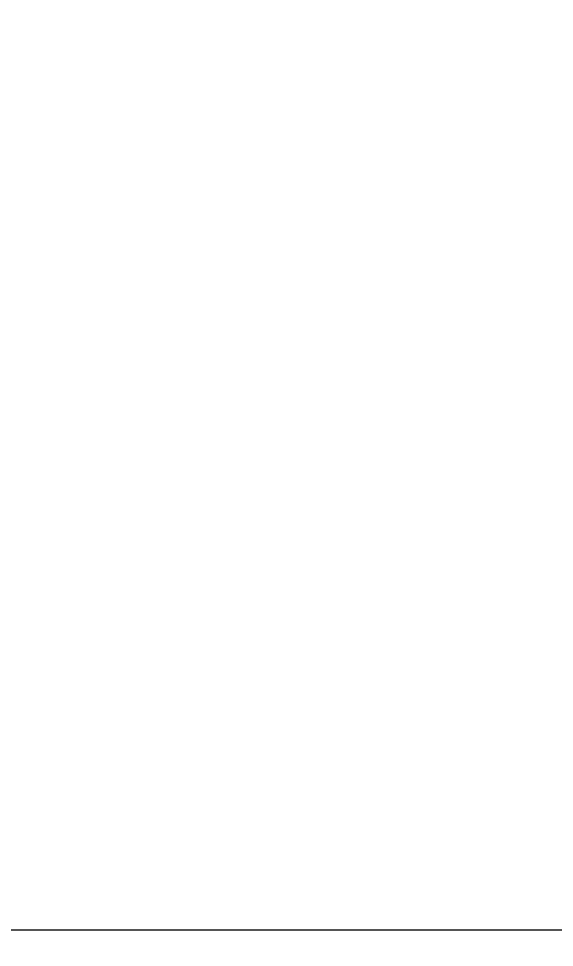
# Model space of a CAD drawing. Header units: millimetres. Extents: x -6523 to 7556, y -5559 to 6101.
# Drawn here: x -2217.9 to -2162.4, y 686.3 to 782.4 of the extents above; entities that cross this region are included whole.
import ezdxf

# ---------------------------------------------------------------- set-up
doc = ezdxf.new("R2010")
doc.units = ezdxf.units.MM
doc.layers.add('DIKOM_ОБЪЕКТ', color=7, linetype='Continuous')
doc.layers.add('DIKOM_РАЗМЕР_ЗОНА', color=7, linetype='Continuous')
doc.styles.add('style1', font='arial.ttf', dxfattribs={"width": 0.8})
doc.dimstyles.new('1-50', dxfattribs={"dimtxt": 300, "dimasz": 200, "dimexe": 100, "dimexo": 0, "dimgap": 100, "dimtad": 1, "dimtxsty": 'style1', "dimcen": 200, "dimclrd": 7, "dimclre": 7, "dimclrt": 7, "dimadec": 1, "dimazin": 2, "dimtfac": 1, "dimtmove": 0, "dimatfit": 2, "dimfxl": 0, "dimlwd": 25, "dimlwe": 18, "dimarcsym": 0})

# ---------------------------------------------------------------- blocks, each defined once
blk = doc.blocks.new('*D13')
at = {"layer": 'Defpoints', "color": 0, "transparency": 16777216}
for p in [(-2358.182, 6101.03), (4341.706, -4605.145), (7455.882, -4605.145)]:
    blk.add_point(p, dxfattribs=at)
at = {"layer": 'DIKOM_РАЗМЕР_ЗОНА', "color": 7, "lineweight": 18, "transparency": 16777216}
for p, q in [((-2358.182, 6101.03), (7555.882, 6101.03)), ((4341.706, -4605.145), (7555.882, -4605.145))]:
    blk.add_line(p, q, dxfattribs=at)
at = {"layer": 'DIKOM_РАЗМЕР_ЗОНА', "color": 7, "lineweight": 25, "transparency": 16777216}
blk.add_line((7455.882, 5701.03), (7455.882, -4205.145), dxfattribs=at)
at = {"layer": 'DIKOM_РАЗМЕР_ЗОНА', "color": 7, "transparency": 16777216}
for points in [[(7389.215, 5701.03), (7522.548, 5701.03), (7455.882, 6101.03)], [(7389.215, -4205.145), (7522.548, -4205.145), (7455.882, -4605.145)]]:
    blk.add_solid(points, dxfattribs=at)
at = {"layer": 'DIKOM_РАЗМЕР_ЗОНА', "color": 7, "transparency": 16777216, "insert": (7222.71, 375.606), "char_height": 300, "attachment_point": 5, "rotation": 90, "style": 'style1'}
blk.add_mtext('10700', dxfattribs=at)

msp = doc.modelspace()

# ---------------------------------------------------------------- linework, layer by layer
at = {"layer": 'DIKOM_ОБЪЕКТ', "color": 7, "linetype": 'Continuous', "lineweight": 15}
msp.add_line((-1122.878, 688.066), (-2322.878, 688.066), dxfattribs=at)

# ---------------------------------------------------------------- dimensions: what is measured, and where the dimension line sits
at = {"layer": 'DIKOM_РАЗМЕР_ЗОНА'}
dim = msp.add_linear_dim(base=(7455.882, -4605.145), p1=(-2358.182, 6101.03), p2=(4341.706, -4605.145), angle=90, text='10700', dimstyle='1-50', override={"dimasz": 400, "dimgap": 80}, dxfattribs=at)
dim.commit()
dim.dimension.update_dxf_attribs({"geometry": '*D13', "text_midpoint": (7455.882, 375.606), "dimtype": 160})

doc.saveas('drawing.dxf')
